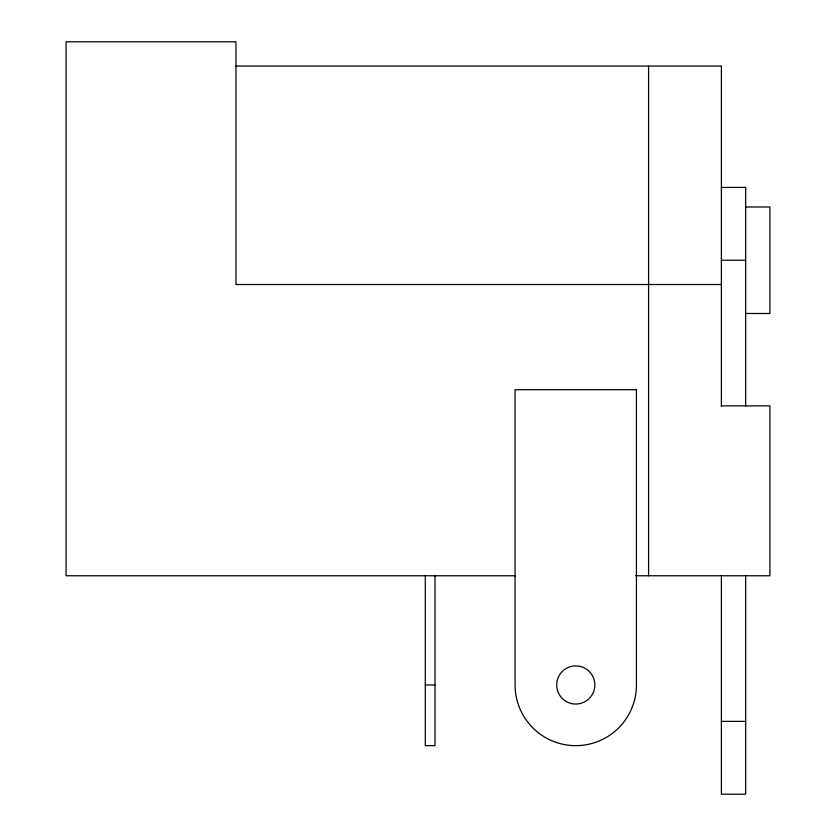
<?xml version="1.0" encoding="UTF-8"?>
<svg xmlns="http://www.w3.org/2000/svg" width="836" height="836" viewBox="0 0 836 836"><rect width="100%" height="100%" fill="white"/><g stroke="black" fill="none" stroke-linecap="round" stroke-linejoin="round"><path stroke-width="1.25" d="M235.971 66.075L721.384 66.075L721.384 406.265M721.384 187.421L745.66 187.421L745.66 406.139M745.66 206.983L769.925 206.983L769.925 313.49L745.66 313.49M721.384 260.236L745.66 260.236M721.384 284.512L235.971 284.512L235.971 41.8L66.075 41.8L66.075 575.764L515.352 575.764M721.384 405.868L769.925 405.868L769.925 575.764L635.517 575.764M425.284 684.977L434.992 684.977M721.384 721.384L745.66 721.384M745.66 575.492L745.66 794.2L721.384 794.2L721.384 575.764M648.579 66.075L648.579 575.764M434.992 575.764L434.992 745.66L425.284 745.66L425.284 575.764M636.436 389.701L515.08 389.701L515.08 684.977A60.673 60.673 0 0 0 575.764 745.66A60.673 60.673 0 0 0 636.436 684.977L636.436 389.701M566.223 701.498A19.082 19.082 0 0 0 594.835 684.977A19.082 19.082 0 0 0 566.223 668.455A19.082 19.082 0 0 0 566.223 701.498"/></g></svg>
